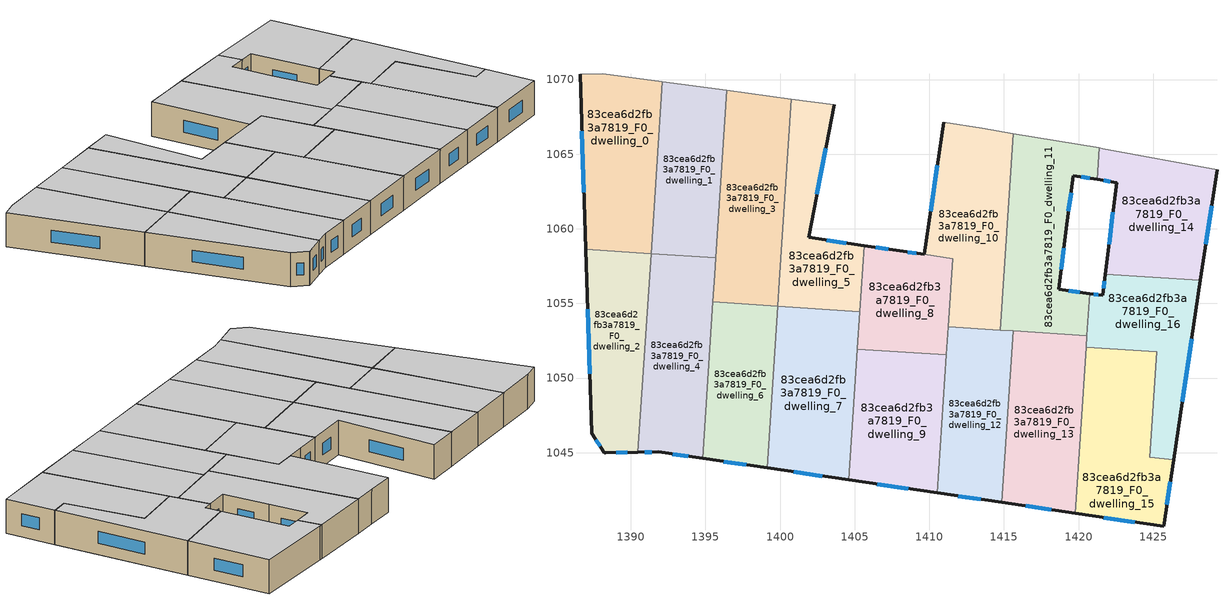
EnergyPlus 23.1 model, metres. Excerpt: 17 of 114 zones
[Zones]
83cea6d2fb3a7819_F0_dwelling_0
 floor ground (EU_floor_Construction): 1392.12,1069.85 1391.36,1058.34 1386.98,1058.63 1386.6,1070.34 1388.13,1070.39 z0
 wall outside (EU_wall_Construction): 1386.6,1070.34 1386.98,1058.63 z0:3
 wall adiabatic (EU_wall_Construction): 1392.12,1069.85 1388.13,1070.39 1386.6,1070.34 z0:3
 wall to 83cea6d2fb3a7819_F0_dwelling_1 (EU_wall_Construction): 1391.36,1058.34 1392.12,1069.85 z0:3
 wall to 83cea6d2fb3a7819_F0_dwelling_2 (EU_wall_Construction): 1386.98,1058.63 1391.35,1058.34 z0:3
 window (EU_Window_Construction): 1386.72,1066.53 1386.86,1062.44 z0.98:2.02
 ceiling to 83cea6d2fb3a7819_F1_dwelling_0 (EU_floor_Construction): 1391.36,1058.34 1392.12,1069.85 1388.13,1070.39 1386.6,1070.34 1386.98,1058.63 z3
83cea6d2fb3a7819_F0_dwelling_1
 floor ground (EU_floor_Construction): 1396.45,1069.27 1395.7,1058.05 1391.36,1058.34 1392.12,1069.85 z0
 wall adiabatic (EU_wall_Construction): 1396.45,1069.27 1392.12,1069.85 z0:3
 wall to 83cea6d2fb3a7819_F0_dwelling_3 (EU_wall_Construction): 1395.7,1058.06 1396.45,1069.27 z0:3
 wall to 83cea6d2fb3a7819_F0_dwelling_4 (EU_wall_Construction): 1391.36,1058.34 1395.7,1058.05 z0:3
 ceiling to 83cea6d2fb3a7819_F1_dwelling_1 (EU_floor_Construction): 1395.7,1058.05 1396.45,1069.27 1392.12,1069.85 1391.36,1058.34 z3
83cea6d2fb3a7819_F0_dwelling_10
 floor ground (EU_floor_Construction): 1415.64,1066.38 1414.77,1053.21 1411.26,1053.44 1411.56,1058.01 1409.68,1058.28 1410.96,1067.14 1413.55,1066.73 z0
 wall outside (EU_wall_Construction): 1410.96,1067.14 1409.68,1058.28 z0:3
 wall adiabatic (EU_wall_Construction): 1415.64,1066.38 1413.55,1066.73 1410.96,1067.14 z0:3
 wall to 83cea6d2fb3a7819_F0_dwelling_11 (EU_wall_Construction): 1414.77,1053.21 1415.64,1066.38 z0:3
 wall to 83cea6d2fb3a7819_F0_dwelling_8 (EU_wall_Construction): 1409.68,1058.28 1411.56,1058.01 1411.26,1053.44 z0:3
 wall to 83cea6d2fb3a7819_F0_dwelling_12 (EU_wall_Construction): 1411.26,1053.44 1414.77,1053.21 z0:3
 window (EU_Window_Construction): 1410.54,1064.26 1410.1,1061.16 z0.98:2.02
 ceiling to 83cea6d2fb3a7819_F1_dwelling_10 (EU_floor_Construction): 1414.77,1053.21 1415.64,1066.38 1413.55,1066.73 1410.96,1067.14 1409.68,1058.28 1411.56,1058.01 1411.26,1053.44 z3
83cea6d2fb3a7819_F0_dwelling_11
 floor ground (EU_floor_Construction): 1421.4,1065.42 1421.26,1063.31 1419.66,1063.57 1419.17,1060.03 1418.68,1055.95 1420.76,1055.66 1420.57,1052.83 1414.77,1053.21 1415.64,1066.38 z0
 wall outside (EU_wall_Construction): 1420.76,1055.66 1418.68,1055.95 1419.17,1060.03 1419.66,1063.57 1421.26,1063.31 z0:3
 wall to 83cea6d2fb3a7819_F0_dwelling_14 (EU_wall_Construction): 1421.26,1063.31 1421.4,1065.42 z0:3
 wall adiabatic (EU_wall_Construction): 1421.4,1065.42 1415.64,1066.38 z0:3
 wall to 83cea6d2fb3a7819_F0_dwelling_16 (EU_wall_Construction): 1420.57,1052.83 1420.76,1055.66 z0:3
 wall to 83cea6d2fb3a7819_F0_dwelling_13 (EU_wall_Construction): 1415.62,1053.16 1420.57,1052.83 z0:3
 wall to 83cea6d2fb3a7819_F0_dwelling_12 (EU_wall_Construction): 1414.76,1053.21 1415.61,1053.16 z0:3
 window (EU_Window_Construction): 1420.18,1063.48 1420.74,1063.39 / 1419.33,1061.18 1419.5,1062.42 / 1418.84,1057.28 1419.01,1058.7 / 1420.08,1055.75 1419.35,1055.85 z0.98:2.02
 ceiling to 83cea6d2fb3a7819_F1_dwelling_11 (EU_floor_Construction): 1420.57,1052.83 1420.76,1055.66 1418.68,1055.95 1419.17,1060.03 1419.66,1063.57 1421.26,1063.31 1421.4,1065.42 1415.64,1066.38 1414.77,1053.21 z3
83cea6d2fb3a7819_F0_dwelling_12
 floor ground (EU_floor_Construction): 1415.61,1053.16 1414.85,1041.67 1410.52,1042.3 1411.26,1053.44 z0
 wall outside (EU_wall_Construction): 1410.52,1042.3 1414.85,1041.67 z0:3
 wall to 83cea6d2fb3a7819_F0_dwelling_13 (EU_wall_Construction): 1414.85,1041.67 1415.61,1053.16 z0:3
 wall to 83cea6d2fb3a7819_F0_dwelling_9 (EU_wall_Construction): 1411.13,1051.55 1410.52,1042.3 z0:3
 wall to 83cea6d2fb3a7819_F0_dwelling_8 (EU_wall_Construction): 1411.26,1053.44 1411.13,1051.55 z0:3
 window (EU_Window_Construction): 1411.93,1042.09 1413.44,1041.87 z0.98:2.02
 ceiling to 83cea6d2fb3a7819_F1_dwelling_12 (EU_floor_Construction): 1414.85,1041.67 1415.61,1053.16 1411.26,1053.44 1410.52,1042.3 z3
83cea6d2fb3a7819_F0_dwelling_13
 floor ground (EU_floor_Construction): 1420.57,1052.83 1419.78,1040.94 1414.85,1041.67 1415.61,1053.16 z0
 wall outside (EU_wall_Construction): 1414.85,1041.67 1419.78,1040.94 z0:3
 wall to 83cea6d2fb3a7819_F0_dwelling_15 (EU_wall_Construction): 1419.78,1040.94 1420.52,1052.07 z0:3
 wall to 83cea6d2fb3a7819_F0_dwelling_16 (EU_wall_Construction): 1420.52,1052.07 1420.57,1052.83 z0:3
 window (EU_Window_Construction): 1416.46,1041.43 1418.18,1041.18 z0.98:2.02
 ceiling to 83cea6d2fb3a7819_F1_dwelling_13 (EU_floor_Construction): 1419.78,1040.94 1420.57,1052.83 1415.61,1053.16 1414.85,1041.67 z3
83cea6d2fb3a7819_F0_dwelling_14
 floor ground (EU_floor_Construction): 1429.28,1063.95 1428.17,1056.54 1421.8,1056.96 1422.56,1063.1 1421.26,1063.31 1421.4,1065.42 1421.63,1065.38 z0
 wall outside (EU_wall_Construction): 1428.17,1056.54 1429.28,1063.95 / 1421.26,1063.31 1422.56,1063.1 1421.8,1056.96 z0:3
 wall adiabatic (EU_wall_Construction): 1429.28,1063.95 1421.63,1065.38 1421.4,1065.42 z0:3
 wall to 83cea6d2fb3a7819_F0_dwelling_16 (EU_wall_Construction): 1421.8,1056.96 1428.17,1056.54 z0:3
 window (EU_Window_Construction): 1428.53,1058.95 1428.92,1061.54 / 1422.31,1061.1 1422.04,1058.96 / 1421.68,1063.24 1422.14,1063.17 z0.98:2.02
 ceiling to 83cea6d2fb3a7819_F1_dwelling_14 (EU_floor_Construction): 1428.17,1056.54 1429.28,1063.95 1421.63,1065.38 1421.4,1065.42 1421.26,1063.31 1422.56,1063.1 1421.8,1056.96 z3
83cea6d2fb3a7819_F0_dwelling_15
 floor ground (EU_floor_Construction): 1425.25,1051.75 1424.79,1044.68 1426.36,1044.51 1425.7,1040.07 1419.78,1040.94 1420.52,1052.07 z0
 wall outside (EU_wall_Construction): 1419.78,1040.94 1425.7,1040.07 1426.36,1044.51 z0:3
 wall to 83cea6d2fb3a7819_F0_dwelling_16 (EU_wall_Construction): 1426.36,1044.51 1424.79,1044.68 1425.25,1051.75 / 1425.25,1051.76 1420.52,1052.07 z0:3
 window (EU_Window_Construction): 1425.91,1041.51 1426.15,1043.07 / 1421.71,1040.66 1423.77,1040.35 z0.98:2.02
 ceiling to 83cea6d2fb3a7819_F1_dwelling_15 (EU_floor_Construction): 1425.7,1040.07 1426.36,1044.51 1424.79,1044.68 1425.25,1051.75 1420.52,1052.07 1419.78,1040.94 z3
83cea6d2fb3a7819_F0_dwelling_16
 floor ground (EU_floor_Construction): 1428.17,1056.54 1426.36,1044.51 1424.79,1044.68 1425.25,1051.75 1420.52,1052.07 1420.76,1055.66 1421.62,1055.54 1421.8,1056.96 z0
 wall outside (EU_wall_Construction): 1421.8,1056.96 1421.62,1055.54 1420.76,1055.66 / 1426.36,1044.52 1428.17,1056.54 z0:3
 window (EU_Window_Construction): 1421.34,1055.58 1421.04,1055.62 / 1421.74,1056.5 1421.68,1056 / 1426.95,1048.43 1427.58,1052.63 z0.98:2.02
 ceiling to 83cea6d2fb3a7819_F1_dwelling_16 (EU_floor_Construction): 1426.36,1044.51 1428.17,1056.54 1421.8,1056.96 1421.62,1055.54 1420.76,1055.66 1420.52,1052.07 1425.25,1051.75 1424.79,1044.68 z3
83cea6d2fb3a7819_F0_dwelling_2
 floor ground (EU_floor_Construction): 1391.35,1058.34 1390.48,1045.03 1388.32,1045 1388.22,1045 1387.38,1046.29 1386.98,1058.63 z0
 wall outside (EU_wall_Construction): 1386.98,1058.63 1387.38,1046.29 1388.22,1045 1388.32,1045 1390.48,1045.03 z0:3
 wall to 83cea6d2fb3a7819_F0_dwelling_4 (EU_wall_Construction): 1390.48,1045.03 1391.36,1058.34 z0:3
 window (EU_Window_Construction): 1389.02,1045.01 1389.78,1045.02 / 1387.65,1045.87 1387.95,1045.42 / 1387.11,1054.62 1387.25,1050.3 z0.98:2.02
 ceiling to 83cea6d2fb3a7819_F1_dwelling_2 (EU_floor_Construction): 1390.48,1045.03 1391.35,1058.34 1386.98,1058.63 1387.38,1046.29 1388.22,1045 1388.32,1045 z3
83cea6d2fb3a7819_F0_dwelling_3
 floor ground (EU_floor_Construction): 1400.77,1068.68 1399.85,1054.82 1395.51,1055.11 1395.64,1056.93 1395.7,1058.06 1396.45,1069.27 z0
 wall adiabatic (EU_wall_Construction): 1400.77,1068.68 1396.45,1069.27 z0:3
 wall to 83cea6d2fb3a7819_F0_dwelling_5 (EU_wall_Construction): 1399.96,1056.5 1400.77,1068.68 / 1399.85,1054.82 1399.96,1056.49 z0:3
 wall to 83cea6d2fb3a7819_F0_dwelling_6 (EU_wall_Construction): 1395.51,1055.11 1399.85,1054.82 z0:3
 wall to 83cea6d2fb3a7819_F0_dwelling_4 (EU_wall_Construction): 1395.7,1058.05 1395.64,1056.93 / 1395.63,1056.93 1395.51,1055.11 z0:3
 ceiling to 83cea6d2fb3a7819_F1_dwelling_3 (EU_floor_Construction): 1399.85,1054.82 1400.77,1068.68 1396.45,1069.27 1395.7,1058.06 1395.64,1056.93 1395.51,1055.11 z3
83cea6d2fb3a7819_F0_dwelling_4
 floor ground (EU_floor_Construction): 1395.71,1058.05 1395.63,1056.93 1394.81,1044.61 1391.84,1045.05 1390.48,1045.03 1391.36,1058.34 z0
 wall outside (EU_wall_Construction): 1390.48,1045.03 1391.84,1045.05 1394.81,1044.61 z0:3
 wall to 83cea6d2fb3a7819_F0_dwelling_6 (EU_wall_Construction): 1394.81,1044.61 1395.51,1055.11 z0:3
 window (EU_Window_Construction): 1392.81,1044.91 1393.85,1044.75 / 1390.92,1045.04 1391.4,1045.04 z0.98:2.02
 ceiling to 83cea6d2fb3a7819_F1_dwelling_4 (EU_floor_Construction): 1394.81,1044.61 1395.63,1056.93 1395.71,1058.05 1391.36,1058.34 1390.48,1045.03 1391.84,1045.05 z3
83cea6d2fb3a7819_F0_dwelling_5
 floor ground (EU_floor_Construction): 1403.63,1068.3 1401.91,1059.42 1405.65,1058.87 1405.35,1054.46 1399.86,1054.82 1400.77,1068.68 z0
 wall outside (EU_wall_Construction): 1405.65,1058.87 1401.91,1059.42 1403.63,1068.3 z0:3
 wall adiabatic (EU_wall_Construction): 1403.63,1068.3 1400.77,1068.68 z0:3
 wall to 83cea6d2fb3a7819_F0_dwelling_8 (EU_wall_Construction): 1405.35,1054.46 1405.65,1058.87 z0:3
 wall to 83cea6d2fb3a7819_F0_dwelling_7 (EU_wall_Construction): 1399.86,1054.82 1405.35,1054.46 z0:3
 window (EU_Window_Construction): 1402.47,1062.31 1403.07,1065.41 / 1404.43,1059.05 1403.12,1059.24 z0.98:2.02
 ceiling to 83cea6d2fb3a7819_F1_dwelling_5 (EU_floor_Construction): 1405.35,1054.46 1405.65,1058.87 1401.91,1059.42 1403.63,1068.3 1400.77,1068.68 1399.86,1054.82 z3
83cea6d2fb3a7819_F0_dwelling_6
 floor ground (EU_floor_Construction): 1399.85,1054.82 1399.14,1043.98 1394.81,1044.61 1395.51,1055.11 z0
 wall outside (EU_wall_Construction): 1394.81,1044.61 1399.14,1043.98 z0:3
 wall to 83cea6d2fb3a7819_F0_dwelling_7 (EU_wall_Construction): 1399.14,1043.98 1399.85,1054.82 z0:3
 window (EU_Window_Construction): 1396.22,1044.41 1397.73,1044.18 z0.98:2.02
 ceiling to 83cea6d2fb3a7819_F1_dwelling_6 (EU_floor_Construction): 1399.14,1043.98 1399.85,1054.82 1395.51,1055.11 1394.81,1044.61 z3
83cea6d2fb3a7819_F0_dwelling_7
 floor ground (EU_floor_Construction): 1405.35,1054.46 1404.61,1043.17 1399.14,1043.98 1399.85,1054.82 z0
 wall outside (EU_wall_Construction): 1399.14,1043.98 1404.61,1043.17 z0:3
 wall to 83cea6d2fb3a7819_F0_dwelling_9 (EU_wall_Construction): 1404.61,1043.17 1405.19,1051.95 z0:3
 wall to 83cea6d2fb3a7819_F0_dwelling_8 (EU_wall_Construction): 1405.19,1051.95 1405.35,1054.46 z0:3
 window (EU_Window_Construction): 1400.91,1043.72 1402.83,1043.43 z0.98:2.02
 ceiling to 83cea6d2fb3a7819_F1_dwelling_7 (EU_floor_Construction): 1404.61,1043.17 1405.35,1054.46 1399.85,1054.82 1399.14,1043.98 z3
83cea6d2fb3a7819_F0_dwelling_8
 floor ground (EU_floor_Construction): 1411.56,1058 1411.13,1051.55 1405.19,1051.95 1405.65,1058.87 1408.02,1058.52 1409.67,1058.28 z0
 wall outside (EU_wall_Construction): 1409.67,1058.28 1408.02,1058.52 1405.65,1058.87 z0:3
 wall to 83cea6d2fb3a7819_F0_dwelling_9 (EU_wall_Construction): 1405.19,1051.95 1411.13,1051.55 z0:3
 window (EU_Window_Construction): 1407.25,1058.63 1406.42,1058.76 / 1409.14,1058.36 1408.56,1058.44 z0.98:2.02
 ceiling to 83cea6d2fb3a7819_F1_dwelling_8 (EU_floor_Construction): 1411.13,1051.55 1411.56,1058 1409.67,1058.28 1408.02,1058.52 1405.65,1058.87 1405.19,1051.95 z3
83cea6d2fb3a7819_F0_dwelling_9
 floor ground (EU_floor_Construction): 1411.13,1051.55 1410.52,1042.3 1404.61,1043.17 1405.19,1051.95 z0
 wall outside (EU_wall_Construction): 1404.61,1043.17 1410.52,1042.3 z0:3
 window (EU_Window_Construction): 1406.53,1042.89 1408.6,1042.58 z0.98:2.02
 ceiling to 83cea6d2fb3a7819_F1_dwelling_9 (EU_floor_Construction): 1410.52,1042.3 1411.13,1051.55 1405.19,1051.95 1404.61,1043.17 z3
[Building]
EU S2 Campaign: North Axis=0; Terrain=City; Solar Distribution=FullExterior
[Site:Location]
Bologna: Latitude=44.5; Longitude=11.25; Time Zone=1; Elevation=37
[SizingPeriod:WeatherFileDays]
AnnualSizingPeriod: Begin Month=1; Begin Day of Month=1; End Month=12; End Day of Month=31; Day of Week for Start Day=Monday; Use Weather File Daylight Saving Period=No; Use Weather File Rain and Snow Indicators=No
[MATERIAL]
EU_InternalMass_Material: Roughness=MediumRough; Thickness=0.1; Conductivity=1; Density=1800; Specific Heat=900; Thermal Absorptance=0.9; Solar Absorptance=0.7; Visible Absorptance=0.7
[MATERIAL:NOMASS] Roughness=MediumRough; Thermal Absorptance=0.9; Solar Absorptance=0.7; Visible Absorptance=0.7
Name | Thermal Resistance
EU_wall_NoMass | 0.905828
EU_floor_NoMass | 0.67114
[WINDOWMATERIAL:SIMPLEGLAZINGSYSTEM]
EU_Window_SimpleGlazing: UFactor=4.52486; Solar Heat Gain Coefficient=0.85; Visible Transmittance=0.85
[CONSTRUCTION]
EU_wall_Construction: EU_wall_NoMass
EU_floor_Construction: EU_floor_NoMass
EU_Window_Construction: EU_Window_SimpleGlazing
EU_InternalMass_Construction: EU_InternalMass_Material
[ZONE] Type=1; Multiplier=1; Ceiling Height=autocalculate; Floor Area=autocalculate; Part of Total Floor Area=Yes
Name | Volume
83cea6d2fb3a7819_F0_dwelling_0 | 174.177
83cea6d2fb3a7819_F0_dwelling_1 | 148.74
83cea6d2fb3a7819_F0_dwelling_10 | 182.758
83cea6d2fb3a7819_F0_dwelling_11 | 181.926
83cea6d2fb3a7819_F0_dwelling_12 | 148.378
83cea6d2fb3a7819_F0_dwelling_13 | 174.486
83cea6d2fb3a7819_F0_dwelling_14 | 161.477
83cea6d2fb3a7819_F0_dwelling_15 | 180.303
83cea6d2fb3a7819_F0_dwelling_16 | 142.685
83cea6d2fb3a7819_F0_dwelling_2 | 148.709
83cea6d2fb3a7819_F0_dwelling_3 | 183.344
83cea6d2fb3a7819_F0_dwelling_4 | 174.167
83cea6d2fb3a7819_F0_dwelling_5 | 139.49
83cea6d2fb3a7819_F0_dwelling_6 | 139.531
83cea6d2fb3a7819_F0_dwelling_7 | 183.382
83cea6d2fb3a7819_F0_dwelling_8 | 119.8
83cea6d2fb3a7819_F0_dwelling_9 | 161.482
[INTERNALMASS] Construction=EU_InternalMass_Construction
Name | Zone or ZoneList | Surface Area
83cea6d2fb3a7819_F0_dwelling_0_EU_InternalMass | 83cea6d2fb3a7819_F0_dwelling_0 | 58.0595
83cea6d2fb3a7819_F0_dwelling_1_EU_InternalMass | 83cea6d2fb3a7819_F0_dwelling_1 | 49.6089
83cea6d2fb3a7819_F0_dwelling_2_EU_InternalMass | 83cea6d2fb3a7819_F0_dwelling_2 | 49.607
83cea6d2fb3a7819_F0_dwelling_3_EU_InternalMass | 83cea6d2fb3a7819_F0_dwelling_3 | 61.1178
83cea6d2fb3a7819_F0_dwelling_4_EU_InternalMass | 83cea6d2fb3a7819_F0_dwelling_4 | 58.0559
83cea6d2fb3a7819_F0_dwelling_5_EU_InternalMass | 83cea6d2fb3a7819_F0_dwelling_5 | 46.5336
83cea6d2fb3a7819_F0_dwelling_6_EU_InternalMass | 83cea6d2fb3a7819_F0_dwelling_6 | 46.5415
83cea6d2fb3a7819_F0_dwelling_7_EU_InternalMass | 83cea6d2fb3a7819_F0_dwelling_7 | 61.1269
83cea6d2fb3a7819_F0_dwelling_8_EU_InternalMass | 83cea6d2fb3a7819_F0_dwelling_8 | 39.9375
83cea6d2fb3a7819_F0_dwelling_9_EU_InternalMass | 83cea6d2fb3a7819_F0_dwelling_9 | 53.8265
83cea6d2fb3a7819_F0_dwelling_10_EU_InternalMass | 83cea6d2fb3a7819_F0_dwelling_10 | 60.9162
83cea6d2fb3a7819_F0_dwelling_11_EU_InternalMass | 83cea6d2fb3a7819_F0_dwelling_11 | 60.6407
83cea6d2fb3a7819_F0_dwelling_12_EU_InternalMass | 83cea6d2fb3a7819_F0_dwelling_12 | 49.4895
83cea6d2fb3a7819_F0_dwelling_13_EU_InternalMass | 83cea6d2fb3a7819_F0_dwelling_13 | 58.1671
83cea6d2fb3a7819_F0_dwelling_14_EU_InternalMass | 83cea6d2fb3a7819_F0_dwelling_14 | 53.8255
83cea6d2fb3a7819_F0_dwelling_15_EU_InternalMass | 83cea6d2fb3a7819_F0_dwelling_15 | 60.1002
83cea6d2fb3a7819_F0_dwelling_16_EU_InternalMass | 83cea6d2fb3a7819_F0_dwelling_16 | 47.5636
[OTHEREQUIPMENT] Fuel Type=Electricity; Design Level Calculation Method=Watts/Area; Power per Zone Floor Area=1; Fraction Latent=0; Fraction Radiant=0; Fraction Lost=0; Carbon Dioxide Generation Rate=0; EndUse Subcategory=EU_Step8_InternalGains
Name | Zone or ZoneList or Space or SpaceList | Schedule
EU_Step8_InternalGain_83cea6d2fb3a7819_F0_dwelling_0_f000 | 83cea6d2fb3a7819_F0_dwelling_0 | EU_Step8_GainSchedule_83cea6d2fb3a7819_F0_dwelling_0_f000
EU_Step8_InternalGain_83cea6d2fb3a7819_F0_dwelling_1_f000 | 83cea6d2fb3a7819_F0_dwelling_1 | EU_Step8_GainSchedule_83cea6d2fb3a7819_F0_dwelling_1_f000
EU_Step8_InternalGain_83cea6d2fb3a7819_F0_dwelling_2_f000 | 83cea6d2fb3a7819_F0_dwelling_2 | EU_Step8_GainSchedule_83cea6d2fb3a7819_F0_dwelling_2_f000
EU_Step8_InternalGain_83cea6d2fb3a7819_F0_dwelling_3_f000 | 83cea6d2fb3a7819_F0_dwelling_3 | EU_Step8_GainSchedule_83cea6d2fb3a7819_F0_dwelling_3_f000
EU_Step8_InternalGain_83cea6d2fb3a7819_F0_dwelling_4_f000 | 83cea6d2fb3a7819_F0_dwelling_4 | EU_Step8_GainSchedule_83cea6d2fb3a7819_F0_dwelling_4_f000
EU_Step8_InternalGain_83cea6d2fb3a7819_F0_dwelling_5_f000 | 83cea6d2fb3a7819_F0_dwelling_5 | EU_Step8_GainSchedule_83cea6d2fb3a7819_F0_dwelling_5_f000
EU_Step8_InternalGain_83cea6d2fb3a7819_F0_dwelling_6_f000 | 83cea6d2fb3a7819_F0_dwelling_6 | EU_Step8_GainSchedule_83cea6d2fb3a7819_F0_dwelling_6_f000
EU_Step8_InternalGain_83cea6d2fb3a7819_F0_dwelling_7_f000 | 83cea6d2fb3a7819_F0_dwelling_7 | EU_Step8_GainSchedule_83cea6d2fb3a7819_F0_dwelling_7_f000
EU_Step8_InternalGain_83cea6d2fb3a7819_F0_dwelling_8_f000 | 83cea6d2fb3a7819_F0_dwelling_8 | EU_Step8_GainSchedule_83cea6d2fb3a7819_F0_dwelling_8_f000
EU_Step8_InternalGain_83cea6d2fb3a7819_F0_dwelling_9_f000 | 83cea6d2fb3a7819_F0_dwelling_9 | EU_Step8_GainSchedule_83cea6d2fb3a7819_F0_dwelling_9_f000
EU_Step8_InternalGain_83cea6d2fb3a7819_F0_dwelling_10_f000 | 83cea6d2fb3a7819_F0_dwelling_10 | EU_Step8_GainSchedule_83cea6d2fb3a7819_F0_dwelling_10_f000
EU_Step8_InternalGain_83cea6d2fb3a7819_F0_dwelling_11_f000 | 83cea6d2fb3a7819_F0_dwelling_11 | EU_Step8_GainSchedule_83cea6d2fb3a7819_F0_dwelling_11_f000
EU_Step8_InternalGain_83cea6d2fb3a7819_F0_dwelling_12_f000 | 83cea6d2fb3a7819_F0_dwelling_12 | EU_Step8_GainSchedule_83cea6d2fb3a7819_F0_dwelling_12_f000
EU_Step8_InternalGain_83cea6d2fb3a7819_F0_dwelling_13_f000 | 83cea6d2fb3a7819_F0_dwelling_13 | EU_Step8_GainSchedule_83cea6d2fb3a7819_F0_dwelling_13_f000
EU_Step8_InternalGain_83cea6d2fb3a7819_F0_dwelling_14_f000 | 83cea6d2fb3a7819_F0_dwelling_14 | EU_Step8_GainSchedule_83cea6d2fb3a7819_F0_dwelling_14_f000
EU_Step8_InternalGain_83cea6d2fb3a7819_F0_dwelling_15_f000 | 83cea6d2fb3a7819_F0_dwelling_15 | EU_Step8_GainSchedule_83cea6d2fb3a7819_F0_dwelling_15_f000
EU_Step8_InternalGain_83cea6d2fb3a7819_F0_dwelling_16_f000 | 83cea6d2fb3a7819_F0_dwelling_16 | EU_Step8_GainSchedule_83cea6d2fb3a7819_F0_dwelling_16_f000
[ZONEVENTILATION:DESIGNFLOWRATE] Schedule=EU_AlwaysOn; Design Flow Rate Calculation Method=AirChanges/Hour; Air Changes per Hour=0.73129; Ventilation Type=Natural; Fan Pressure Rise=0; Fan Total Efficiency=1; Constant Term Coefficient=1; Temperature Term Coefficient=0; Velocity Term Coefficient=0; Velocity Squared Term Coefficient=0; Minimum Indoor Temperature=-100; Maximum Indoor Temperature=100; Delta Temperature=-100; Minimum Outdoor Temperature=-100; Maximum Outdoor Temperature=100; Maximum Wind Speed=40
Name | Zone or ZoneList or Space or SpaceList
EU_ConstantAir_83cea6d2fb3a7819_F0_dwelling_0 | 83cea6d2fb3a7819_F0_dwelling_0
EU_ConstantAir_83cea6d2fb3a7819_F0_dwelling_1 | 83cea6d2fb3a7819_F0_dwelling_1
EU_ConstantAir_83cea6d2fb3a7819_F0_dwelling_2 | 83cea6d2fb3a7819_F0_dwelling_2
EU_ConstantAir_83cea6d2fb3a7819_F0_dwelling_3 | 83cea6d2fb3a7819_F0_dwelling_3
EU_ConstantAir_83cea6d2fb3a7819_F0_dwelling_4 | 83cea6d2fb3a7819_F0_dwelling_4
EU_ConstantAir_83cea6d2fb3a7819_F0_dwelling_5 | 83cea6d2fb3a7819_F0_dwelling_5
EU_ConstantAir_83cea6d2fb3a7819_F0_dwelling_6 | 83cea6d2fb3a7819_F0_dwelling_6
EU_ConstantAir_83cea6d2fb3a7819_F0_dwelling_7 | 83cea6d2fb3a7819_F0_dwelling_7
EU_ConstantAir_83cea6d2fb3a7819_F0_dwelling_8 | 83cea6d2fb3a7819_F0_dwelling_8
EU_ConstantAir_83cea6d2fb3a7819_F0_dwelling_9 | 83cea6d2fb3a7819_F0_dwelling_9
EU_ConstantAir_83cea6d2fb3a7819_F0_dwelling_10 | 83cea6d2fb3a7819_F0_dwelling_10
EU_ConstantAir_83cea6d2fb3a7819_F0_dwelling_11 | 83cea6d2fb3a7819_F0_dwelling_11
EU_ConstantAir_83cea6d2fb3a7819_F0_dwelling_12 | 83cea6d2fb3a7819_F0_dwelling_12
EU_ConstantAir_83cea6d2fb3a7819_F0_dwelling_13 | 83cea6d2fb3a7819_F0_dwelling_13
EU_ConstantAir_83cea6d2fb3a7819_F0_dwelling_14 | 83cea6d2fb3a7819_F0_dwelling_14
EU_ConstantAir_83cea6d2fb3a7819_F0_dwelling_15 | 83cea6d2fb3a7819_F0_dwelling_15
EU_ConstantAir_83cea6d2fb3a7819_F0_dwelling_16 | 83cea6d2fb3a7819_F0_dwelling_16
[HVACTEMPLATE:THERMOSTAT] Constant Heating Setpoint=20; Constant Cooling Setpoint=50
EU_HeatOnly_83cea6d2fb3a7819_F0_dwelling_0; EU_HeatOnly_83cea6d2fb3a7819_F0_dwelling_1; EU_HeatOnly_83cea6d2fb3a7819_F0_dwelling_2; EU_HeatOnly_83cea6d2fb3a7819_F0_dwelling_3; EU_HeatOnly_83cea6d2fb3a7819_F0_dwelling_4; EU_HeatOnly_83cea6d2fb3a7819_F0_dwelling_5; EU_HeatOnly_83cea6d2fb3a7819_F0_dwelling_6; EU_HeatOnly_83cea6d2fb3a7819_F0_dwelling_7; EU_HeatOnly_83cea6d2fb3a7819_F0_dwelling_8; EU_HeatOnly_83cea6d2fb3a7819_F0_dwelling_9; EU_HeatOnly_83cea6d2fb3a7819_F0_dwelling_10; EU_HeatOnly_83cea6d2fb3a7819_F0_dwelling_11; EU_HeatOnly_83cea6d2fb3a7819_F0_dwelling_12; EU_HeatOnly_83cea6d2fb3a7819_F0_dwelling_13; EU_HeatOnly_83cea6d2fb3a7819_F0_dwelling_14; EU_HeatOnly_83cea6d2fb3a7819_F0_dwelling_15; EU_HeatOnly_83cea6d2fb3a7819_F0_dwelling_16; EU_HeatOnly_83cea6d2fb3a7819_F1_dwelling_0; EU_HeatOnly_83cea6d2fb3a7819_F1_dwelling_1; EU_HeatOnly_83cea6d2fb3a7819_F1_dwelling_2; EU_HeatOnly_83cea6d2fb3a7819_F1_dwelling_3; EU_HeatOnly_83cea6d2fb3a7819_F1_dwelling_4; EU_HeatOnly_83cea6d2fb3a7819_F1_dwelling_5; EU_HeatOnly_83cea6d2fb3a7819_F1_dwelling_6; EU_HeatOnly_83cea6d2fb3a7819_F1_dwelling_7; EU_HeatOnly_83cea6d2fb3a7819_F1_dwelling_8; EU_HeatOnly_83cea6d2fb3a7819_F1_dwelling_9; EU_HeatOnly_83cea6d2fb3a7819_F1_dwelling_10; EU_HeatOnly_83cea6d2fb3a7819_F1_dwelling_11; EU_HeatOnly_83cea6d2fb3a7819_F1_dwelling_12; EU_HeatOnly_83cea6d2fb3a7819_F1_dwelling_13; EU_HeatOnly_83cea6d2fb3a7819_F1_dwelling_14; EU_HeatOnly_83cea6d2fb3a7819_F1_dwelling_15; EU_HeatOnly_83cea6d2fb3a7819_F1_dwelling_16; EU_HeatOnly_83cea6d2fb3a7819_F2_dwelling_0; EU_HeatOnly_83cea6d2fb3a7819_F2_dwelling_1; EU_HeatOnly_83cea6d2fb3a7819_F2_dwelling_2; EU_HeatOnly_83cea6d2fb3a7819_F2_dwelling_3; EU_HeatOnly_83cea6d2fb3a7819_F2_dwelling_4; EU_HeatOnly_83cea6d2fb3a7819_F2_dwelling_5; EU_HeatOnly_83cea6d2fb3a7819_F2_dwelling_6; EU_HeatOnly_83cea6d2fb3a7819_F2_dwelling_7; EU_HeatOnly_83cea6d2fb3a7819_F2_dwelling_8; EU_HeatOnly_83cea6d2fb3a7819_F2_dwelling_9; EU_HeatOnly_83cea6d2fb3a7819_F2_dwelling_10; EU_HeatOnly_83cea6d2fb3a7819_F2_dwelling_11; EU_HeatOnly_83cea6d2fb3a7819_F2_dwelling_12; EU_HeatOnly_83cea6d2fb3a7819_F2_dwelling_13; EU_HeatOnly_83cea6d2fb3a7819_F2_dwelling_14; EU_HeatOnly_83cea6d2fb3a7819_F2_dwelling_15; EU_HeatOnly_83cea6d2fb3a7819_F3_dwelling_0; EU_HeatOnly_83cea6d2fb3a7819_F3_dwelling_1; EU_HeatOnly_83cea6d2fb3a7819_F3_dwelling_2; EU_HeatOnly_83cea6d2fb3a7819_F3_dwelling_3; EU_HeatOnly_83cea6d2fb3a7819_F3_dwelling_4; EU_HeatOnly_83cea6d2fb3a7819_F3_dwelling_5; EU_HeatOnly_83cea6d2fb3a7819_F3_dwelling_6; EU_HeatOnly_83cea6d2fb3a7819_F3_dwelling_7; EU_HeatOnly_83cea6d2fb3a7819_F3_dwelling_8; EU_HeatOnly_83cea6d2fb3a7819_F3_dwelling_9; EU_HeatOnly_83cea6d2fb3a7819_F3_dwelling_10; EU_HeatOnly_83cea6d2fb3a7819_F3_dwelling_11; EU_HeatOnly_83cea6d2fb3a7819_F3_dwelling_12; EU_HeatOnly_83cea6d2fb3a7819_F3_dwelling_13; EU_HeatOnly_83cea6d2fb3a7819_F3_dwelling_14; EU_HeatOnly_83cea6d2fb3a7819_F3_dwelling_15; EU_HeatOnly_83cea6d2fb3a7819_F4_dwelling_0; EU_HeatOnly_83cea6d2fb3a7819_F4_dwelling_1; EU_HeatOnly_83cea6d2fb3a7819_F4_dwelling_2; EU_HeatOnly_83cea6d2fb3a7819_F4_dwelling_3; EU_HeatOnly_83cea6d2fb3a7819_F4_dwelling_4; EU_HeatOnly_83cea6d2fb3a7819_F4_dwelling_5; EU_HeatOnly_83cea6d2fb3a7819_F4_dwelling_6; EU_HeatOnly_83cea6d2fb3a7819_F4_dwelling_7; EU_HeatOnly_83cea6d2fb3a7819_F4_dwelling_8; EU_HeatOnly_83cea6d2fb3a7819_F4_dwelling_9; EU_HeatOnly_83cea6d2fb3a7819_F4_dwelling_10; EU_HeatOnly_83cea6d2fb3a7819_F4_dwelling_11; EU_HeatOnly_83cea6d2fb3a7819_F4_dwelling_12; EU_HeatOnly_83cea6d2fb3a7819_F4_dwelling_13; EU_HeatOnly_83cea6d2fb3a7819_F4_dwelling_14; EU_HeatOnly_83cea6d2fb3a7819_F4_dwelling_15; EU_HeatOnly_83cea6d2fb3a7819_F5_dwelling_0; EU_HeatOnly_83cea6d2fb3a7819_F5_dwelling_1; EU_HeatOnly_83cea6d2fb3a7819_F5_dwelling_2; EU_HeatOnly_83cea6d2fb3a7819_F5_dwelling_3; EU_HeatOnly_83cea6d2fb3a7819_F5_dwelling_4; EU_HeatOnly_83cea6d2fb3a7819_F5_dwelling_5; EU_HeatOnly_83cea6d2fb3a7819_F5_dwelling_6; EU_HeatOnly_83cea6d2fb3a7819_F5_dwelling_7; EU_HeatOnly_83cea6d2fb3a7819_F5_dwelling_8; EU_HeatOnly_83cea6d2fb3a7819_F5_dwelling_9; EU_HeatOnly_83cea6d2fb3a7819_F5_dwelling_10; EU_HeatOnly_83cea6d2fb3a7819_F5_dwelling_11; EU_HeatOnly_83cea6d2fb3a7819_F5_dwelling_12; EU_HeatOnly_83cea6d2fb3a7819_F5_dwelling_13; EU_HeatOnly_83cea6d2fb3a7819_F5_dwelling_14; EU_HeatOnly_83cea6d2fb3a7819_F5_dwelling_15; EU_HeatOnly_83cea6d2fb3a7819_F6_dwelling_0; EU_HeatOnly_83cea6d2fb3a7819_F6_dwelling_1; EU_HeatOnly_83cea6d2fb3a7819_F6_dwelling_2; EU_HeatOnly_83cea6d2fb3a7819_F6_dwelling_3; EU_HeatOnly_83cea6d2fb3a7819_F6_dwelling_4; EU_HeatOnly_83cea6d2fb3a7819_F6_dwelling_5; EU_HeatOnly_83cea6d2fb3a7819_F6_dwelling_6; EU_HeatOnly_83cea6d2fb3a7819_F6_dwelling_7; EU_HeatOnly_83cea6d2fb3a7819_F6_dwelling_8; EU_HeatOnly_83cea6d2fb3a7819_F6_dwelling_9; EU_HeatOnly_83cea6d2fb3a7819_F6_dwelling_10; EU_HeatOnly_83cea6d2fb3a7819_F6_dwelling_11; EU_HeatOnly_83cea6d2fb3a7819_F6_dwelling_12; EU_HeatOnly_83cea6d2fb3a7819_F6_dwelling_13; EU_HeatOnly_83cea6d2fb3a7819_F6_dwelling_14; EU_HeatOnly_83cea6d2fb3a7819_F6_dwelling_15
[HVACTEMPLATE:ZONE:IDEALLOADSAIRSYSTEM] System Availability Schedule=EU_AlwaysOn; Maximum Heating Supply Air Temperature=50; Minimum Cooling Supply Air Temperature=13; Maximum Heating Supply Air Humidity Ratio=0.0156; Minimum Cooling Supply Air Humidity Ratio=0.0077; Heating Limit=NoLimit; Cooling Limit=NoLimit; Heating Availability Schedule=EU_AlwaysOn; Cooling Availability Schedule=EU_CoolingOff; Dehumidification Control Type=ConstantSensibleHeatRatio; Cooling Sensible Heat Ratio=0.7; Dehumidification Setpoint=60; Humidification Control Type=None; Humidification Setpoint=30; Outdoor Air Method=None; Outdoor Air Flow Rate per Person=0.00944; Outdoor Air Flow Rate per Zone Floor Area=0; Outdoor Air Flow Rate per Zone=0; Demand Controlled Ventilation Type=None; Outdoor Air Economizer Type=NoEconomizer; Heat Recovery Type=None; Sensible Heat Recovery Effectiveness=0.7; Latent Heat Recovery Effectiveness=0.65
Name | Template Thermostat
83cea6d2fb3a7819_F0_dwelling_0 | EU_HeatOnly_83cea6d2fb3a7819_F0_dwelling_0
83cea6d2fb3a7819_F0_dwelling_1 | EU_HeatOnly_83cea6d2fb3a7819_F0_dwelling_1
83cea6d2fb3a7819_F0_dwelling_2 | EU_HeatOnly_83cea6d2fb3a7819_F0_dwelling_2
83cea6d2fb3a7819_F0_dwelling_3 | EU_HeatOnly_83cea6d2fb3a7819_F0_dwelling_3
83cea6d2fb3a7819_F0_dwelling_4 | EU_HeatOnly_83cea6d2fb3a7819_F0_dwelling_4
83cea6d2fb3a7819_F0_dwelling_5 | EU_HeatOnly_83cea6d2fb3a7819_F0_dwelling_5
83cea6d2fb3a7819_F0_dwelling_6 | EU_HeatOnly_83cea6d2fb3a7819_F0_dwelling_6
83cea6d2fb3a7819_F0_dwelling_7 | EU_HeatOnly_83cea6d2fb3a7819_F0_dwelling_7
83cea6d2fb3a7819_F0_dwelling_8 | EU_HeatOnly_83cea6d2fb3a7819_F0_dwelling_8
83cea6d2fb3a7819_F0_dwelling_9 | EU_HeatOnly_83cea6d2fb3a7819_F0_dwelling_9
83cea6d2fb3a7819_F0_dwelling_10 | EU_HeatOnly_83cea6d2fb3a7819_F0_dwelling_10
83cea6d2fb3a7819_F0_dwelling_11 | EU_HeatOnly_83cea6d2fb3a7819_F0_dwelling_11
83cea6d2fb3a7819_F0_dwelling_12 | EU_HeatOnly_83cea6d2fb3a7819_F0_dwelling_12
83cea6d2fb3a7819_F0_dwelling_13 | EU_HeatOnly_83cea6d2fb3a7819_F0_dwelling_13
83cea6d2fb3a7819_F0_dwelling_14 | EU_HeatOnly_83cea6d2fb3a7819_F0_dwelling_14
83cea6d2fb3a7819_F0_dwelling_15 | EU_HeatOnly_83cea6d2fb3a7819_F0_dwelling_15
83cea6d2fb3a7819_F0_dwelling_16 | EU_HeatOnly_83cea6d2fb3a7819_F0_dwelling_16
[SIZING:ZONE] Zone Cooling Design Supply Air Temperature Input Method=SupplyAirTemperature; Zone Cooling Design Supply Air Temperature=13; Zone Heating Design Supply Air Temperature Input Method=SupplyAirTemperature; Zone Heating Design Supply Air Temperature=50; Zone Cooling Design Supply Air Humidity Ratio=0.008; Zone Heating Design Supply Air Humidity Ratio=0.008; Cooling Design Air Flow Method=DesignDay; Cooling Design Air Flow Rate=0; Cooling Minimum Air Flow per Zone Floor Area=0.000762; Cooling Minimum Air Flow=0; Cooling Minimum Air Flow Fraction=0.2; Heating Design Air Flow Method=DesignDay; Heating Design Air Flow Rate=0; Heating Maximum Air Flow per Zone Floor Area=0.002032; Heating Maximum Air Flow=0.141576; Heating Maximum Air Flow Fraction=0.3; Account for Dedicated Outdoor Air System=No; Dedicated Outdoor Air System Control Strategy=NeutralSupplyAir; Dedicated Outdoor Air Low Setpoint Temperature for Design=autosize; Dedicated Outdoor Air High Setpoint Temperature for Design=autosize; Zone Load Sizing Method=Sensible Load Only No Latent Load; Zone Latent Cooling Design Supply Air Humidity Ratio Input Method=HumidityRatioDifference; Zone Cooling Design Supply Air Humidity Ratio Difference=0.005; Zone Latent Heating Design Supply Air Humidity Ratio Input Method=HumidityRatioDifference; Zone Humidification Design Supply Air Humidity Ratio Difference=0.005
83cea6d2fb3a7819_F0_dwelling_0; 83cea6d2fb3a7819_F0_dwelling_1; 83cea6d2fb3a7819_F0_dwelling_2; 83cea6d2fb3a7819_F0_dwelling_3; 83cea6d2fb3a7819_F0_dwelling_4; 83cea6d2fb3a7819_F0_dwelling_5; 83cea6d2fb3a7819_F0_dwelling_6; 83cea6d2fb3a7819_F0_dwelling_7; 83cea6d2fb3a7819_F0_dwelling_8; 83cea6d2fb3a7819_F0_dwelling_9; 83cea6d2fb3a7819_F0_dwelling_10; 83cea6d2fb3a7819_F0_dwelling_11; 83cea6d2fb3a7819_F0_dwelling_12; 83cea6d2fb3a7819_F0_dwelling_13; 83cea6d2fb3a7819_F0_dwelling_14; 83cea6d2fb3a7819_F0_dwelling_15; 83cea6d2fb3a7819_F0_dwelling_16
[SCHEDULE:CONSTANT]
Name | Hourly Value
EU_AlwaysOn | 1
EU_CoolingOff | 0
[SCHEDULE:FILE] Column Number=1; Rows to Skip at Top=0; Number of Hours of Data=8760; Column Separator=Comma; Interpolate to Timestep=No; Minutes per Item=60; Adjust Schedule for Daylight Savings=Yes
Name | File
EU_Step8_GainSchedule_83cea6d2fb3a7819_F0_dwelling_0_f000 | ../../schedules/83cea6d2fb3a7819/83cea6d2fb3a7819_F0_dwelling_0_f000_gain.csv
EU_Step8_GainSchedule_83cea6d2fb3a7819_F0_dwelling_1_f000 | ../../schedules/83cea6d2fb3a7819/83cea6d2fb3a7819_F0_dwelling_1_f000_gain.csv
EU_Step8_GainSchedule_83cea6d2fb3a7819_F0_dwelling_2_f000 | ../../schedules/83cea6d2fb3a7819/83cea6d2fb3a7819_F0_dwelling_2_f000_gain.csv
EU_Step8_GainSchedule_83cea6d2fb3a7819_F0_dwelling_3_f000 | ../../schedules/83cea6d2fb3a7819/83cea6d2fb3a7819_F0_dwelling_3_f000_gain.csv
EU_Step8_GainSchedule_83cea6d2fb3a7819_F0_dwelling_4_f000 | ../../schedules/83cea6d2fb3a7819/83cea6d2fb3a7819_F0_dwelling_4_f000_gain.csv
EU_Step8_GainSchedule_83cea6d2fb3a7819_F0_dwelling_5_f000 | ../../schedules/83cea6d2fb3a7819/83cea6d2fb3a7819_F0_dwelling_5_f000_gain.csv
EU_Step8_GainSchedule_83cea6d2fb3a7819_F0_dwelling_6_f000 | ../../schedules/83cea6d2fb3a7819/83cea6d2fb3a7819_F0_dwelling_6_f000_gain.csv
EU_Step8_GainSchedule_83cea6d2fb3a7819_F0_dwelling_7_f000 | ../../schedules/83cea6d2fb3a7819/83cea6d2fb3a7819_F0_dwelling_7_f000_gain.csv
EU_Step8_GainSchedule_83cea6d2fb3a7819_F0_dwelling_8_f000 | ../../schedules/83cea6d2fb3a7819/83cea6d2fb3a7819_F0_dwelling_8_f000_gain.csv
EU_Step8_GainSchedule_83cea6d2fb3a7819_F0_dwelling_9_f000 | ../../schedules/83cea6d2fb3a7819/83cea6d2fb3a7819_F0_dwelling_9_f000_gain.csv
EU_Step8_GainSchedule_83cea6d2fb3a7819_F0_dwelling_10_f000 | ../../schedules/83cea6d2fb3a7819/83cea6d2fb3a7819_F0_dwelling_10_f000_gain.csv
EU_Step8_GainSchedule_83cea6d2fb3a7819_F0_dwelling_11_f000 | ../../schedules/83cea6d2fb3a7819/83cea6d2fb3a7819_F0_dwelling_11_f000_gain.csv
EU_Step8_GainSchedule_83cea6d2fb3a7819_F0_dwelling_12_f000 | ../../schedules/83cea6d2fb3a7819/83cea6d2fb3a7819_F0_dwelling_12_f000_gain.csv
EU_Step8_GainSchedule_83cea6d2fb3a7819_F0_dwelling_13_f000 | ../../schedules/83cea6d2fb3a7819/83cea6d2fb3a7819_F0_dwelling_13_f000_gain.csv
EU_Step8_GainSchedule_83cea6d2fb3a7819_F0_dwelling_14_f000 | ../../schedules/83cea6d2fb3a7819/83cea6d2fb3a7819_F0_dwelling_14_f000_gain.csv
EU_Step8_GainSchedule_83cea6d2fb3a7819_F0_dwelling_15_f000 | ../../schedules/83cea6d2fb3a7819/83cea6d2fb3a7819_F0_dwelling_15_f000_gain.csv
EU_Step8_GainSchedule_83cea6d2fb3a7819_F0_dwelling_16_f000 | ../../schedules/83cea6d2fb3a7819/83cea6d2fb3a7819_F0_dwelling_16_f000_gain.csv
